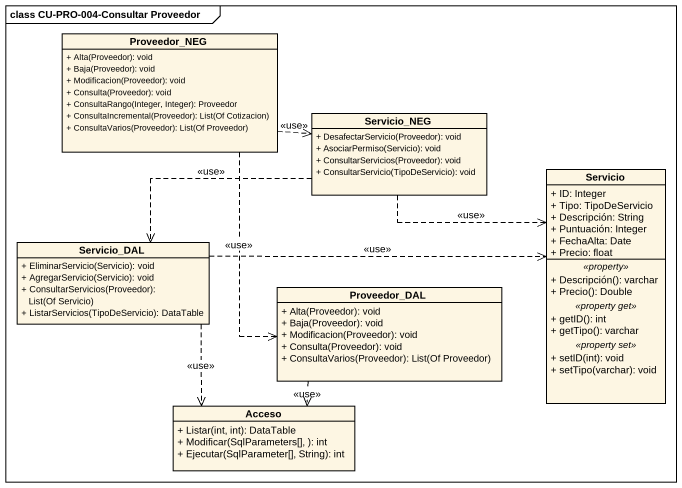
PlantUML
@startuml
mainframe class CU-PRO-004-Consultar Proveedor
hide circle
hide empty members
skinparam classAttributeIconSize 0
class Proveedor_NEG {
  + Alta(Proveedor): void
  + Baja(Proveedor): void
  + Modificacion(Proveedor): void
  + Consulta(Proveedor): void
  + ConsultaRango(Integer, Integer): Proveedor
  + ConsultaIncremental(Proveedor): List(Of Cotizacion)
  + ConsultaVarios(Proveedor): List(Of Proveedor)
}
class Servicio_NEG {
  + DesafectarServicio(Proveedor): void
  + AsociarPermiso(Servicio): void
  + ConsultarServicios(Proveedor): void
  + ConsultarServicio(TipoDeServicio): void
}
class Servicio {
  + ID: Integer
  + Tipo: TipoDeServicio
  + Descripción: String
  + Puntuación: Integer
  + FechaAlta: Date
  + Precio: float
  .. <<property>> ..
  + Descripción(): varchar
  + Precio(): Double
  .. <<property get>> ..
  + getID(): int
  + getTipo(): varchar
  .. <<property set>> ..
  + setID(int): void
  + setTipo(varchar): void
}
class Servicio_DAL {
  + EliminarServicio(Servicio): void
  + AgregarServicio(Servicio): void
  + ConsultarServicios(Proveedor): List(Of Servicio)
  + ListarServicios(TipoDeServicio): DataTable
}
class Proveedor_DAL {
  + Alta(Proveedor): void
  + Baja(Proveedor): void
  + Modificacion(Proveedor): void
  + Consulta(Proveedor): void
  + ConsultaVarios(Proveedor): List(Of Proveedor)
}
class Acceso {
  + Listar(int, int): DataTable
  + Modificar(SqlParameters[], ): int
  + Ejecutar(SqlParameter[], String): int
}
Proveedor_NEG .right.> Servicio_NEG : <<use>>
Proveedor_NEG ..> Proveedor_DAL : <<use>>
Servicio_NEG ..> Servicio : <<use>>
Servicio_NEG .left.> Servicio_DAL : <<use>>
Servicio_DAL .right.> Servicio : <<use>>
Servicio_DAL ..> Acceso : <<use>>
Proveedor_DAL ..> Acceso : <<use>>
@enduml
